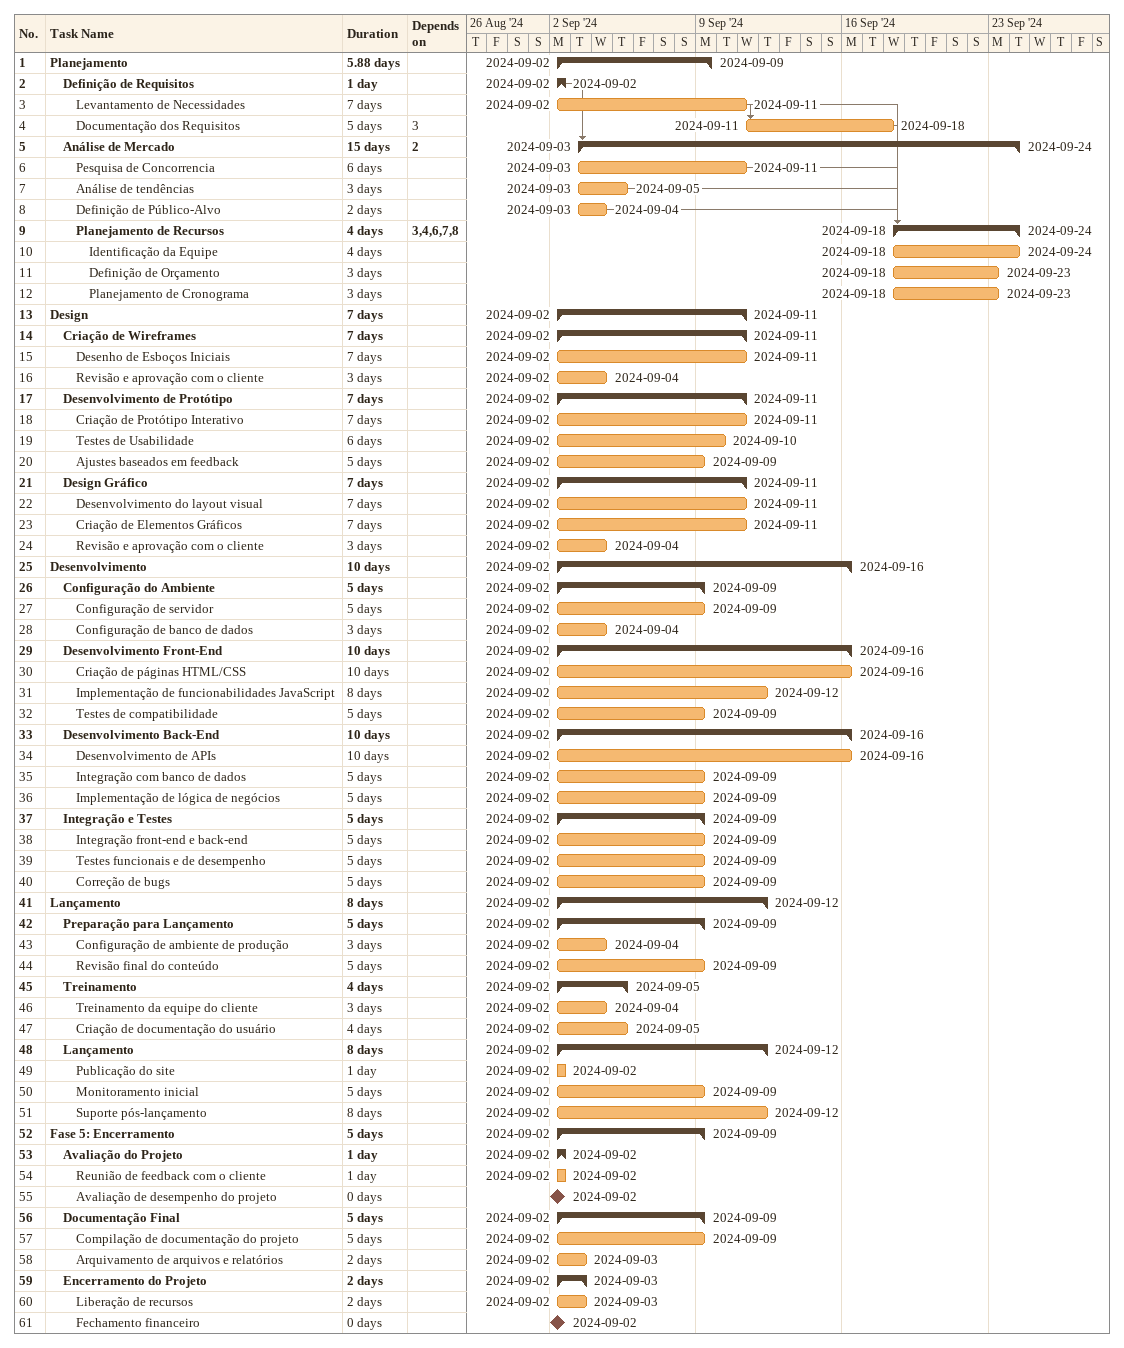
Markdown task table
| ID | Level | Task | Duration | Start | Finish | Predecessors |
|---|---|---|---|---|---|---|
| 1 | 1 | **Planejamento** | 5.88d | 2024-09-02 | 2024-09-09 |  |
| 2 | 2 | **Definição de Requisitos** | 1d | 2024-09-02 | 2024-09-02 |  |
| 3 | 3 | Levantamento de Necessidades | 7d | 2024-09-02 | 2024-09-11 |  |
| 4 | 3 | Documentação dos Requisitos | 5d | 2024-09-11 | 2024-09-18 | 3 |
| 5 | 2 | **Análise de Mercado** | 15d | 2024-09-03 | 2024-09-24 | 2 |
| 6 | 3 | Pesquisa de Concorrencia | 6d | 2024-09-03 | 2024-09-11 |  |
| 7 | 3 | Análise de tendências | 3d | 2024-09-03 | 2024-09-05 |  |
| 8 | 3 | Definição de Público-Alvo | 2d | 2024-09-03 | 2024-09-04 |  |
| 9 | 3 | **Planejamento de Recursos** | 4d | 2024-09-18 | 2024-09-24 | 3, 4, 6, 7, 8 |
| 10 | 4 | Identificação da Equipe | 4d | 2024-09-18 | 2024-09-24 |  |
| 11 | 4 | Definição de Orçamento | 3d | 2024-09-18 | 2024-09-23 |  |
| 12 | 4 | Planejamento de Cronograma | 3d | 2024-09-18 | 2024-09-23 |  |
| 13 | 1 | **Design** | 7d | 2024-09-02 | 2024-09-11 |  |
| 14 | 2 | **Criação de Wireframes** | 7d | 2024-09-02 | 2024-09-11 |  |
| 15 | 3 | Desenho de Esboços Iniciais | 7d | 2024-09-02 | 2024-09-11 |  |
| 16 | 3 | Revisão e aprovação com o cliente | 3d | 2024-09-02 | 2024-09-04 |  |
| 17 | 2 | **Desenvolvimento de Protótipo** | 7d | 2024-09-02 | 2024-09-11 |  |
| 18 | 3 | Criação de Protótipo Interativo | 7d | 2024-09-02 | 2024-09-11 |  |
| 19 | 3 | Testes de Usabilidade | 6d | 2024-09-02 | 2024-09-10 |  |
| 20 | 3 | Ajustes baseados em feedback | 5d | 2024-09-02 | 2024-09-09 |  |
| 21 | 2 | **Design Gráfico** | 7d | 2024-09-02 | 2024-09-11 |  |
| 22 | 3 | Desenvolvimento do layout visual | 7d | 2024-09-02 | 2024-09-11 |  |
| 23 | 3 | Criação de Elementos Gráficos | 7d | 2024-09-02 | 2024-09-11 |  |
| 24 | 3 | Revisão e aprovação com o cliente | 3d | 2024-09-02 | 2024-09-04 |  |
| 25 | 1 | **Desenvolvimento** | 10d | 2024-09-02 | 2024-09-16 |  |
| 26 | 2 | **Configuração do Ambiente** | 5d | 2024-09-02 | 2024-09-09 |  |
| 27 | 3 | Configuração de servidor | 5d | 2024-09-02 | 2024-09-09 |  |
| 28 | 3 | Configuração de banco de dados | 3d | 2024-09-02 | 2024-09-04 |  |
| 29 | 2 | **Desenvolvimento Front-End** | 10d | 2024-09-02 | 2024-09-16 |  |
| 30 | 3 | Criação de páginas HTML/CSS | 10d | 2024-09-02 | 2024-09-16 |  |
| 31 | 3 | Implementação de funcionabilidades JavaScript | 8d | 2024-09-02 | 2024-09-12 |  |
| 32 | 3 | Testes de compatibilidade | 5d | 2024-09-02 | 2024-09-09 |  |
| 33 | 2 | **Desenvolvimento Back-End** | 10d | 2024-09-02 | 2024-09-16 |  |
| 34 | 3 | Desenvolvimento de APIs | 10d | 2024-09-02 | 2024-09-16 |  |
| 35 | 3 | Integração com banco de dados | 5d | 2024-09-02 | 2024-09-09 |  |
| 36 | 3 | Implementação de lógica de negócios | 5d | 2024-09-02 | 2024-09-09 |  |
| 37 | 2 | **Integração e Testes** | 5d | 2024-09-02 | 2024-09-09 |  |
| 38 | 3 | Integração front-end e back-end | 5d | 2024-09-02 | 2024-09-09 |  |
| 39 | 3 | Testes funcionais e de desempenho | 5d | 2024-09-02 | 2024-09-09 |  |
| 40 | 3 | Correção de bugs | 5d | 2024-09-02 | 2024-09-09 |  |
| 41 | 1 | **Lançamento** | 8d | 2024-09-02 | 2024-09-12 |  |
| 42 | 2 | **Preparação para Lançamento** | 5d | 2024-09-02 | 2024-09-09 |  |
| 43 | 3 | Configuração de ambiente de produção | 3d | 2024-09-02 | 2024-09-04 |  |
| 44 | 3 | Revisão final do conteúdo | 5d | 2024-09-02 | 2024-09-09 |  |
| 45 | 2 | **Treinamento** | 4d | 2024-09-02 | 2024-09-05 |  |
| 46 | 3 | Treinamento da equipe do cliente | 3d | 2024-09-02 | 2024-09-04 |  |
| 47 | 3 | Criação de documentação do usuário | 4d | 2024-09-02 | 2024-09-05 |  |
| 48 | 2 | **Lançamento** | 8d | 2024-09-02 | 2024-09-12 |  |
| 49 | 3 | Publicação do site | 1d | 2024-09-02 | 2024-09-02 |  |
| 50 | 3 | Monitoramento inicial | 5d | 2024-09-02 | 2024-09-09 |  |
| 51 | 3 | Suporte pós-lançamento | 8d | 2024-09-02 | 2024-09-12 |  |
| 52 | 1 | **Fase 5: Encerramento** | 5d | 2024-09-02 | 2024-09-09 |  |
| 53 | 2 | **Avaliação do Projeto** | 1d | 2024-09-02 | 2024-09-02 |  |
| 54 | 3 | Reunião de feedback com o cliente | 1d | 2024-09-02 | 2024-09-02 |  |
| 55 | 3 | Avaliação de desempenho do projeto | 0d | 2024-09-02 | 2024-09-02 |  |
| 56 | 2 | **Documentação Final** | 5d | 2024-09-02 | 2024-09-09 |  |
| 57 | 3 | Compilação de documentação do projeto | 5d | 2024-09-02 | 2024-09-09 |  |
| 58 | 3 | Arquivamento de arquivos e relatórios | 2d | 2024-09-02 | 2024-09-03 |  |
| 59 | 2 | **Encerramento do Projeto** | 2d | 2024-09-02 | 2024-09-03 |  |
| 60 | 3 | Liberação de recursos | 2d | 2024-09-02 | 2024-09-03 |  |
| 61 | 3 | Fechamento financeiro | 0d | 2024-09-02 | 2024-09-02 |  |
